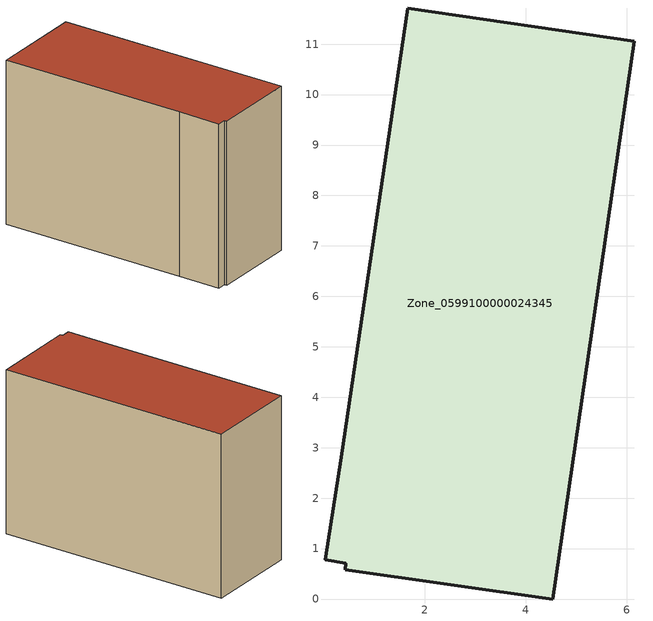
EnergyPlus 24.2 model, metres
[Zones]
Zone_0599100000024345
 floor ground (C_G): 0.02,0.78 0.35,2.81 1.67,11.72 6.16,11.05 4.54,0 0.42,0.57 0.44,0.71 z0
 wall outside (C_F): 6.16,11.05 1.67,11.72 0.35,2.81 0.02,0.78 0.44,0.71 0.42,0.57 4.54,0 6.16,11.05 z0:7.83
 roof outside (C_R): 0.35,2.81 0.02,0.78 0.44,0.71 0.42,0.57 4.54,0 6.16,11.05 1.67,11.72 z7.83
[BUILDING]
Pand.0599100000024345: North Axis=0; Terrain=City; Loads Convergence Tolerance Value=0.04; Temperature Convergence Tolerance Value=0.4; Solar Distribution=FullExterior; Maximum Number of Warmup Days=25; Minimum Number of Warmup Days=1
[Site:Location]
Rotterdam.The.Hague.AP_ZH_NLD Design_Conditions: Latitude=51.96; Longitude=4.45; Time Zone=1; Elevation=-4.5
[SITE:GROUNDTEMPERATURE:BUILDINGSURFACE]
18, 18, 18, 18, 18, 18, 18, 18, 18, 18, 18, 18
[MATERIAL] Thermal Absorptance=0.9; Solar Absorptance=0.7; Visible Absorptance=0.7
Name | Roughness | Thickness | Conductivity | Density | Specific Heat
G.TI.1946-1964 | MediumSmooth | 0.15 | 1 | 540 | 1210
F.TI.1946-1964 | Rough | 0.3 | 0.857143 | 1920 | 840
R.TI.1946-1964 | MediumRough | 0.2 | 0.277778 | 1500 | 1000
[CONSTRUCTION]
C_G: G.TI.1946-1964
C_F: F.TI.1946-1964
C_R: R.TI.1946-1964
[ZONE]
Zone_0599100000024345: Type=1; Multiplier=1; Ceiling Height=Autocalculate; Volume=Autocalculate; Floor Area=autocalculate; Part of Total Floor Area=Yes
[ZONEINFILTRATION:DESIGNFLOWRATE]
Infil_Zone_0599100000024345: Zone or ZoneList or Space or SpaceList=Zone_0599100000024345; Schedule=AlwaysOn; Design Flow Rate Calculation Method=Flow/Area; Flow Rate per Floor Area=0.003; Constant Term Coefficient=1; Temperature Term Coefficient=0; Velocity Term Coefficient=0; Velocity Squared Term Coefficient=0
[HVACTEMPLATE:ZONE:IDEALLOADSAIRSYSTEM]
Zone_0599100000024345: Maximum Heating Supply Air Temperature=50; Minimum Cooling Supply Air Temperature=13; Maximum Heating Supply Air Humidity Ratio=0.0156; Minimum Cooling Supply Air Humidity Ratio=0.0077; Heating Limit=NoLimit; Cooling Limit=NoLimit; Dehumidification Control Type=ConstantSensibleHeatRatio; Cooling Sensible Heat Ratio=0.7; Dehumidification Setpoint=60; Humidification Control Type=None; Humidification Setpoint=30; Outdoor Air Method=None; Outdoor Air Flow Rate per Person=0.00944; Outdoor Air Flow Rate per Zone Floor Area=0; Outdoor Air Flow Rate per Zone=0; Demand Controlled Ventilation Type=None; Outdoor Air Economizer Type=NoEconomizer; Heat Recovery Type=None; Sensible Heat Recovery Effectiveness=0.7; Latent Heat Recovery Effectiveness=0.65
[ZONECONTROL:THERMOSTAT]
ThermostatControl_Zone_0599100000024345: Zone or ZoneList=Zone_0599100000024345; Control Type Schedule=DualSetpointControlType; Control 1=Thermostat_Zone_0599100000024345; Temperature Difference Between Cutout And Setpoint=0
[THERMOSTATSETPOINT:DUALSETPOINT]
Thermostat_Zone_0599100000024345: Heating Setpoint Temperature Schedule=HeatingSetpoint_Zone_0599100000024345; Cooling Setpoint Temperature Schedule=CoolingSetpoint_Zone_0599100000024345
[SCHEDULE:COMPACT]
HeatingSetpoint_Zone_0599100000024345: Through: 12/31, For: AllDays, Until: 24:00, 21
CoolingSetpoint_Zone_0599100000024345: Through: 12/31, For: AllDays, Until: 24:00, 24
DualSetpointControlType: Through: 12/31, For: AllDays, Until: 24:00, 4
AlwaysOn: Through: 12/31, For: AllDays, Until: 24:00, 1
